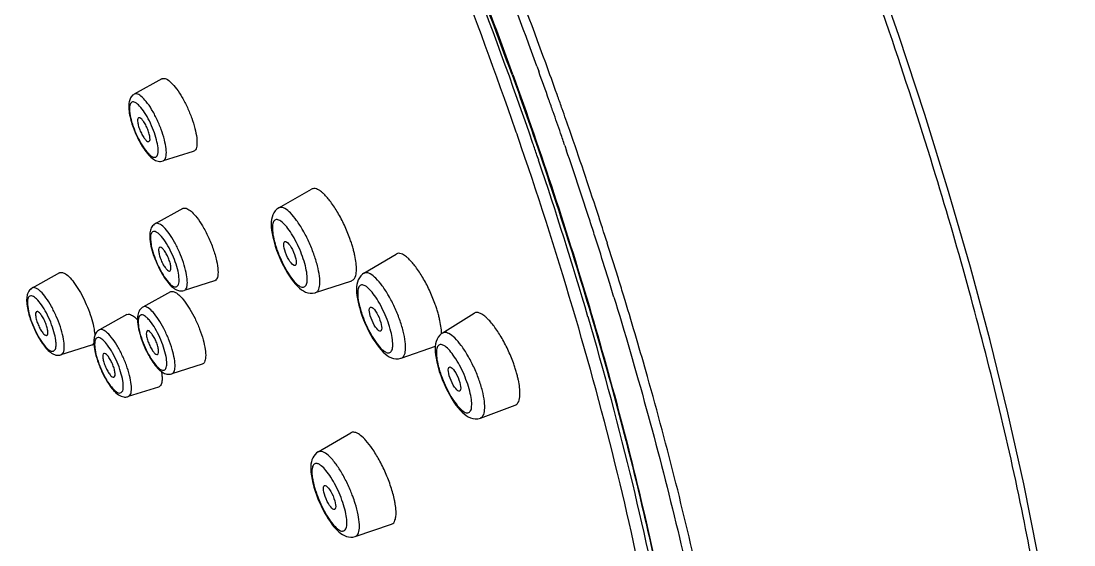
# Model space of a CAD drawing. Extents: x 11295 to 11888, y -24362 to -23942.
# Drawn here: x 11779.65 to 11802.43, y -24120.88 to -24109.53 of the extents above; entities that cross this region are included whole.
import ezdxf

# ---------------------------------------------------------------- set-up
doc = ezdxf.new("R2010")
doc.units = 0
doc.header["$MEASUREMENT"] = 0
doc.layers.get('0').update_dxf_attribs({"linetype": 'CONTINUOUS'})
doc.layers.add('02___PRT_ALL_AXES', color=7, linetype='CONTINUOUS')

msp = doc.modelspace()

# ---------------------------------------------------------------- linework, layer by layer
at = {"color": 7, "linetype": 'Continuous'}
for p, q in [((11790.813, -24110.508), (11790.852, -24110.616)), ((11791.267, -24111.17), (11791.248, -24111.118)), ((11791.418, -24112.227), (11791.456, -24112.338)), ((11790.851, -24112.546), (11790.813, -24112.436)), ((11785.227, -24113.578), (11785.227, -24113.578)), ((11782.452, -24114.259), (11782.464, -24114.367)), ((11787.068, -24114.994), (11787.068, -24114.994)), ((11782.899, -24115.269), (11782.931, -24115.297)), ((11786.024, -24115.413), (11786.025, -24115.412)), ((11792.481, -24115.513), (11792.52, -24115.643)), ((11792.68, -24115.443), (11792.666, -24115.399)), ((11792.721, -24115.58), (11792.68, -24115.443)), ((11792.52, -24115.643), (11792.558, -24115.767)), ((11782.382, -24116.239), (11782.37, -24116.251)), ((11788.767, -24116.289), (11788.767, -24116.289)), ((11780.236, -24116.662), (11780.266, -24116.689)), ((11781.458, -24116.728), (11781.44, -24116.732)), ((11787.878, -24116.831), (11787.879, -24116.831)), ((11781.647, -24117.245), (11781.661, -24117.243)), ((11789.59, -24118.128), (11789.591, -24118.128)), ((11786.08, -24118.86), (11786.08, -24118.86)), ((11787.76, -24120.266), (11787.765, -24120.209)), ((11787.765, -24120.209), (11787.764, -24120.144)), ((11786.883, -24120.693), (11786.883, -24120.693))]:
    msp.add_line(p, q, dxfattribs=at)
for points in [[(11800.994, -24135.057), (11801.341, -24134.397), (11801.674, -24133.67), (11801.966, -24132.788), (11802.194, -24131.745), (11802.345, -24130.601), (11802.423, -24129.386), (11802.433, -24128.097), (11802.381, -24126.754), (11802.273, -24125.377), (11802.113, -24123.97), (11801.902, -24122.525), (11801.646, -24121.049), (11801.346, -24119.55), (11801.003, -24118.015), (11800.618, -24116.45), (11800.192, -24114.859), (11799.72, -24113.225), (11799.204, -24111.552), (11798.643, -24109.846), (11798.03, -24108.088), (11797.362, -24106.276), (11796.641, -24104.422), (11796.034, -24102.934)], [(11785.227, -24113.578), (11785.186, -24113.607), (11785.15, -24113.643), (11785.121, -24113.684), (11785.098, -24113.729), (11785.082, -24113.778), (11785.071, -24113.828), (11785.065, -24113.88), (11785.063, -24113.937), (11785.066, -24113.997), (11785.072, -24114.062), (11785.082, -24114.132)], [(11785.082, -24114.132), (11785.097, -24114.206), (11785.111, -24114.266)], [(11785.111, -24114.265), (11785.126, -24114.32), (11785.152, -24114.406)], [(11785.152, -24114.406), (11785.181, -24114.493), (11785.214, -24114.581), (11785.251, -24114.667), (11785.289, -24114.753), (11785.33, -24114.835), (11785.372, -24114.914), (11785.415, -24114.988), (11785.459, -24115.057), (11785.503, -24115.121), (11785.546, -24115.178), (11785.589, -24115.229), (11785.632, -24115.274), (11785.675, -24115.314), (11785.717, -24115.348), (11785.761, -24115.376), (11785.807, -24115.399), (11785.856, -24115.416), (11785.905, -24115.425), (11785.957, -24115.426), (11786.009, -24115.417), (11786.024, -24115.413)], [(11787.068, -24114.994), (11787.039, -24115.014), (11787.001, -24115.05), (11786.971, -24115.091), (11786.946, -24115.137), (11786.929, -24115.186), (11786.918, -24115.236), (11786.911, -24115.29), (11786.909, -24115.347), (11786.911, -24115.408), (11786.917, -24115.473), (11786.928, -24115.544)], [(11786.928, -24115.544), (11786.943, -24115.619), (11786.957, -24115.681)], [(11786.957, -24115.681), (11786.972, -24115.737), (11786.998, -24115.823)], [(11786.998, -24115.823), (11787.028, -24115.911), (11787.062, -24116), (11787.098, -24116.087), (11787.137, -24116.173), (11787.179, -24116.257), (11787.222, -24116.336), (11787.265, -24116.411), (11787.31, -24116.481), (11787.354, -24116.544), (11787.398, -24116.602), (11787.442, -24116.653), (11787.485, -24116.699), (11787.528, -24116.738), (11787.572, -24116.772), (11787.616, -24116.8), (11787.663, -24116.822), (11787.713, -24116.838), (11787.763, -24116.846), (11787.816, -24116.845), (11787.869, -24116.834), (11787.878, -24116.831)], [(11788.767, -24116.289), (11788.75, -24116.3), (11788.71, -24116.335), (11788.678, -24116.376), (11788.652, -24116.422), (11788.634, -24116.472), (11788.622, -24116.523), (11788.614, -24116.577), (11788.612, -24116.634), (11788.614, -24116.696), (11788.62, -24116.762), (11788.63, -24116.833)], [(11788.63, -24116.833), (11788.645, -24116.91), (11788.66, -24116.974)], [(11788.66, -24116.974), (11788.675, -24117.031), (11788.701, -24117.118)], [(11788.701, -24117.118), (11788.732, -24117.206), (11788.766, -24117.296), (11788.803, -24117.384), (11788.842, -24117.471), (11788.884, -24117.555), (11788.928, -24117.636), (11788.972, -24117.711), (11789.017, -24117.782), (11789.062, -24117.846), (11789.107, -24117.904), (11789.151, -24117.956), (11789.195, -24118.001), (11789.239, -24118.04), (11789.283, -24118.074), (11789.329, -24118.102), (11789.377, -24118.124), (11789.427, -24118.139), (11789.479, -24118.145), (11789.533, -24118.143), (11789.59, -24118.128)], [(11786.08, -24118.86), (11786.046, -24118.884), (11786.012, -24118.916), (11785.984, -24118.953), (11785.961, -24118.993), (11785.944, -24119.036), (11785.932, -24119.08), (11785.924, -24119.126), (11785.92, -24119.175)], [(11785.92, -24119.175), (11785.919, -24119.227), (11785.92, -24119.25)], [(11785.92, -24119.249), (11785.923, -24119.301), (11785.933, -24119.379), (11785.947, -24119.46)], [(11785.947, -24119.46), (11785.966, -24119.542), (11785.988, -24119.625), (11786.015, -24119.709), (11786.044, -24119.792), (11786.075, -24119.875), (11786.109, -24119.955), (11786.145, -24120.033), (11786.182, -24120.108), (11786.219, -24120.18)], [(11786.219, -24120.18), (11786.258, -24120.247), (11786.297, -24120.311), (11786.336, -24120.37), (11786.375, -24120.424), (11786.414, -24120.474), (11786.452, -24120.519), (11786.491, -24120.559), (11786.529, -24120.595), (11786.568, -24120.626), (11786.608, -24120.652), (11786.649, -24120.674), (11786.692, -24120.692), (11786.738, -24120.703), (11786.784, -24120.708), (11786.831, -24120.705), (11786.878, -24120.695), (11786.883, -24120.693)]]:
    msp.add_lwpolyline(points, dxfattribs=at)
for centre, radius, start, end in [((11694.903, -24144.968), 101.016, 19.11191, 23.53279), ((11694.676, -24145.069), 101.525, 18.90238, 23.53485), ((11688.206, -24147.706), 109.141, 19.92671, 22.79378), ((11688.083, -24147.909), 109.529, 20.00574, 22.86651), ((11692.192, -24146.124), 104.285, 19.86066, 22.84346), ((11694.476, -24145.192), 101.84, 19.80382, 22.85633), ((11691.399, -24146.675), 105.991, 19.6012, 19.99204), ((11692.708, -24146.038), 104.34, 19.48421, 19.8452), ((11693.27, -24145.838), 103.743, 19.33046, 19.48401), ((11691.988, -24146.465), 105.366, 19.41965, 19.57094), ((11692.895, -24146.146), 104.404, 19.14922, 19.41996), ((11783.288, -24111.344), 1.297, 186.247, 194.142), ((11783.892, -24111.165), 1.934, 194.287, 198.9016), ((11783.688, -24111.241), 1.71, 194.231, 196.545), ((11693.73, -24145.677), 103.256, 19.05804, 19.33055), ((11783.842, -24111.195), 1.87, 196.5454, 198.7063), ((11784.191, -24111.065), 2.249, 198.8484, 200.9047), ((11784.3, -24111.025), 2.365, 200.8845, 202.8558), ((11700.594, -24142.927), 94.971, 18.8438, 19.07259), ((11696.415, -24144.933), 100.681, 18.08526, 19.15391), ((11694.189, -24145.518), 102.77, 18.90146, 19.05795), ((11706.501, -24140.953), 88.743, 16.35661, 18.8698), ((11700.911, -24142.853), 94.909, 18.69262, 18.85623), ((11695.364, -24145.119), 101.529, 18.00249, 18.83687), ((11706.684, -24140.942), 88.827, 16.35194, 18.64338), ((11696.421, -24144.774), 100.418, 17.80702, 18.0013), ((11700.001, -24143.754), 96.907, 17.66757, 18.08092), ((11696.821, -24144.646), 99.998, 17.60381, 17.80702), ((11787.199, -24113.767), 2.134, 194.2682, 198.0113), ((11783.985, -24115.259), 2.961, 16.2543, 18.17), ((11784.235, -24115.186), 2.701, 14.2291, 16.2534), ((11697.453, -24144.446), 99.335, 17.17075, 17.60406), ((11701.916, -24143.144), 94.896, 17.21407, 17.66768), ((11784.493, -24115.123), 2.435, 12.1276, 14.2689), ((11698.11, -24144.242), 98.647, 16.93181, 17.17052), ((11703.33, -24142.705), 93.416, 16.99597, 17.21344), ((11789.051, -24115.181), 2.14, 194.2684, 198.0171), ((11785.846, -24116.661), 2.94, 16.2655, 18.1921), ((11782.073, -24115.231), 2.345, 199.0867, 206.3022), ((11786.093, -24116.589), 2.683, 14.2291, 16.2646), ((11786.351, -24116.525), 2.416, 12.113, 14.2684), ((11787.545, -24116.315), 1.204, 2.8883, 6.3973), ((11787.719, -24116.306), 1.029, 0.2193, 2.8471), ((11781.889, -24115.323), 2.14, 206.2924, 210.1577), ((11781.588, -24115.496), 1.792, 210.2102, 212.4333), ((11784.042, -24115.874), 1.86, 209.835, 211.2099), ((11790.757, -24116.474), 2.144, 194.2687, 198.0257), ((11787.563, -24117.942), 2.92, 16.2792, 18.2188), ((11787.808, -24117.87), 2.665, 14.2292, 16.2782), ((11788.068, -24117.806), 2.396, 12.095, 14.2679), ((11786.814, -24119.285), 0.87, 182.3759, 185.7864), ((11785.898, -24120.291), 1.874, 9.1867, 11.8579)]:
    msp.add_arc(centre, radius, start, end, dxfattribs=at)
for points, start_tangent, end_tangent in [([(11787.658, -24135.499), (11785.98, -24134.286), (11784.206, -24132.628), (11782.361, -24130.559), (11780.474, -24128.112), (11778.576, -24125.331), (11776.699, -24122.261), (11774.873, -24118.956), (11773.13, -24115.471), (11771.499, -24111.866), (11770.007, -24108.203), (11768.681, -24104.543), (11767.55, -24100.971)], (-0.854985, 0.518653), (-0.281435, 0.95958)), ([(11767.558, -24100.968), (11768.743, -24104.697), (11770.129, -24108.497), (11771.693, -24112.295), (11773.403, -24116.023), (11775.23, -24119.61), (11777.137, -24122.989), (11779.091, -24126.097), (11781.054, -24128.877), (11782.99, -24131.277), (11784.864, -24133.252), (11786.639, -24134.765), (11787.751, -24135.503)], (0.281174, -0.959657), (0.865306, -0.501244)), ([(11767.05, -24101.095), (11767.181, -24101.526), (11768.972, -24106.816), (11771.095, -24112.126), (11773.5, -24117.333), (11776.129, -24122.298), (11778.921, -24126.882), (11780.626, -24129.361)], (0.288697, -0.957421), (0.585894, -0.810388)), ([(11800.908, -24135.104), (11801.057, -24134.821), (11801.223, -24134.504), (11801.404, -24134.132), (11801.589, -24133.693), (11801.771, -24133.159), (11801.943, -24132.507), (11802.096, -24131.711), (11802.218, -24130.741), (11802.295, -24129.547), (11802.303, -24128.121), (11802.225, -24126.463), (11802.03, -24124.477), (11801.728, -24122.39), (11801.334, -24120.257), (11800.787, -24117.79), (11800.166, -24115.373), (11799.439, -24112.859), (11798.505, -24109.955), (11797.321, -24106.64), (11795.882, -24103.004)], (0.462342, 0.886702), (-0.383765, 0.923431)), ([(11790.275, -24110.694), (11790.838, -24112.3), (11792.333, -24117.107), (11793.421, -24121.526), (11794.094, -24125.384), (11794.21, -24126.343)], (0.339307, -0.940676), (0.108082, -0.994142)), ([(11790.293, -24110.689), (11791.989, -24115.861), (11793.321, -24121.029), (11794.136, -24125.713), (11794.21, -24126.343)], (0.338773, -0.940868), (0.1089, -0.994053)), ([(11782.1, -24111.113), (11782.034, -24111.172), (11781.994, -24111.256), (11781.98, -24111.357), (11781.987, -24111.483)], (-0.874251, -0.485474), (0.128102, -0.991761)), ([(11782.753, -24112.103), (11782.683, -24111.88), (11782.588, -24111.653), (11782.476, -24111.443), (11782.358, -24111.272), (11782.246, -24111.156), (11782.151, -24111.106), (11782.101, -24111.115)], (-0.245551, 0.969384), (-0.905405, -0.424549)), ([(11782.582, -24112.104), (11782.518, -24111.902), (11782.428, -24111.694), (11782.323, -24111.51), (11782.215, -24111.371), (11782.119, -24111.294), (11782.046, -24111.288), (11782.004, -24111.355), (11781.999, -24111.486)], (-0.245551, 0.969384), (0.109154, -0.994025)), ([(11781.987, -24111.483), (11782.018, -24111.643)], (0.128102, -0.991761), (0.245551, -0.969384)), ([(11782.195, -24111.628), (11782.179, -24111.645), (11782.173, -24111.702), (11782.188, -24111.787)], (-0.830087, -0.557634), (0.245551, -0.969384)), ([(11782.426, -24111.978), (11782.393, -24111.878), (11782.348, -24111.779), (11782.296, -24111.696), (11782.246, -24111.641), (11782.205, -24111.623), (11782.195, -24111.628)], (-0.245551, 0.969384), (-0.830087, -0.557634)), ([(11782.071, -24111.795), (11782.095, -24111.863), (11782.186, -24112.071), (11782.291, -24112.255), (11782.398, -24112.394), (11782.494, -24112.471), (11782.567, -24112.477), (11782.609, -24112.41), (11782.614, -24112.279), (11782.582, -24112.104)], (0.320439, -0.947269), (-0.245551, 0.969384)), ([(11782.188, -24111.787), (11782.22, -24111.887), (11782.266, -24111.985), (11782.318, -24112.069), (11782.368, -24112.123), (11782.409, -24112.142), (11782.414, -24112.14)], (0.245551, -0.969384), (0.904966, 0.425484)), ([(11782.12, -24111.943), (11782.188, -24112.09), (11782.264, -24112.228)], (0.38844, -0.921474), (0.519295, -0.854595)), ([(11782.414, -24112.14), (11782.434, -24112.12), (11782.44, -24112.063), (11782.426, -24111.978)], (0.904966, 0.425484), (-0.245551, 0.969384)), ([(11782.723, -24112.559), (11782.754, -24112.541), (11782.79, -24112.451), (11782.79, -24112.3), (11782.753, -24112.103)], (0.954388, 0.298569), (-0.245551, 0.969384)), ([(11782.264, -24112.228), (11782.304, -24112.29), (11782.414, -24112.432), (11782.514, -24112.52), (11782.617, -24112.566), (11782.723, -24112.561)], (0.519295, -0.854595), (0.953492, 0.301419)), ([(11786.154, -24113.232), (11786.067, -24113.177), (11785.961, -24113.161), (11785.937, -24113.172)], (-0.776383, 0.630262), (-0.847492, -0.530809)), ([(11786.799, -24114.336), (11786.765, -24114.24), (11786.646, -24113.951), (11786.503, -24113.678), (11786.351, -24113.446), (11786.2, -24113.273), (11786.154, -24113.232)], (-0.311581, 0.950219), (-0.776383, 0.630262)), ([(11786.064, -24114.83), (11785.985, -24114.574), (11785.878, -24114.311), (11785.751, -24114.062), (11785.614, -24113.849), (11785.479, -24113.687), (11785.357, -24113.591), (11785.257, -24113.567), (11785.228, -24113.579)], (-0.245517, 0.969392), (-0.850462, -0.526036)), ([(11782.555, -24113.919), (11782.481, -24113.988), (11782.443, -24114.088)], (-0.874251, -0.485474), (-0.196735, -0.980457)), ([(11783.248, -24115.162), (11783.224, -24114.978), (11783.164, -24114.762), (11783.077, -24114.534), (11782.969, -24114.316), (11782.852, -24114.129), (11782.737, -24113.993), (11782.635, -24113.921), (11782.556, -24113.918), (11782.555, -24113.919)], (-0.040715, 0.999171), (-0.882919, -0.469525)), ([(11785.803, -24114.833), (11785.741, -24114.631), (11785.657, -24114.423), (11785.557, -24114.226), (11785.45, -24114.056), (11785.344, -24113.927), (11785.248, -24113.85), (11785.17, -24113.831), (11785.116, -24113.872), (11785.09, -24113.968), (11785.096, -24114.113)], (-0.245491, 0.969399), (0.118, -0.993014)), ([(11782.443, -24114.088), (11782.435, -24114.212)], (-0.196735, -0.980457), (0.040715, -0.999171)), ([(11782.435, -24114.212), (11782.462, -24114.403)], (0.040715, -0.999171), (0.21843, -0.975853)), ([(11782.591, -24114.109), (11782.513, -24114.089), (11782.464, -24114.142), (11782.452, -24114.259)], (-0.857799, 0.513985), (0.040715, -0.999171)), ([(11783.071, -24115.117), (11783.047, -24114.95), (11782.988, -24114.748), (11782.902, -24114.54), (11782.798, -24114.349), (11782.69, -24114.199), (11782.591, -24114.109)], (-0.040715, 0.999171), (-0.857799, 0.513985)), ([(11785.096, -24114.113), (11785.13, -24114.293)], (0.118, -0.993014), (0.245463, -0.969406)), ([(11782.462, -24114.403), (11782.52, -24114.605), (11782.544, -24114.673)], (0.21843, -0.975853), (0.355989, -0.93449)), ([(11782.464, -24114.367), (11782.476, -24114.426), (11782.535, -24114.628), (11782.621, -24114.837), (11782.724, -24115.028), (11782.832, -24115.177), (11782.931, -24115.267), (11783.01, -24115.287), (11783.058, -24115.234), (11783.071, -24115.117)], (0.171216, -0.985234), (-0.040715, 0.999171)), ([(11782.649, -24114.434), (11782.635, -24114.448), (11782.628, -24114.503)], (-0.848835, -0.528658), (0.040715, -0.999171)), ([(11782.895, -24114.873), (11782.882, -24114.79), (11782.85, -24114.691), (11782.806, -24114.591), (11782.754, -24114.507), (11782.703, -24114.45), (11782.662, -24114.429), (11782.649, -24114.434)], (-0.040715, 0.999171), (-0.848835, -0.528658)), ([(11785.169, -24114.427), (11785.192, -24114.495), (11785.277, -24114.704), (11785.377, -24114.901), (11785.484, -24115.071), (11785.59, -24115.199), (11785.686, -24115.276), (11785.764, -24115.295), (11785.818, -24115.254), (11785.843, -24115.158), (11785.838, -24115.013), (11785.803, -24114.833)], (0.308256, -0.951303), (-0.245462, 0.969406)), ([(11782.628, -24114.503), (11782.641, -24114.587), (11782.672, -24114.686), (11782.717, -24114.785), (11782.769, -24114.87), (11782.819, -24114.927), (11782.861, -24114.947), (11782.869, -24114.945)], (0.040715, -0.999171), (0.91214, 0.409878)), ([(11786.908, -24114.915), (11786.901, -24114.775), (11786.874, -24114.611)], (0.016226, 0.999868), (-0.209143, 0.977885)), ([(11787.991, -24114.638), (11787.903, -24114.582), (11787.795, -24114.564), (11787.767, -24114.577)], (-0.77637, 0.630277), (-0.839579, -0.543238)), ([(11788.639, -24115.743), (11788.605, -24115.647), (11788.486, -24115.358), (11788.343, -24115.085), (11788.19, -24114.853), (11788.038, -24114.68), (11787.991, -24114.638)], (-0.311947, 0.950099), (-0.77637, 0.630277)), ([(11782.544, -24114.673), (11782.601, -24114.808), (11782.7, -24115)], (0.355989, -0.93449), (0.501221, -0.865319)), ([(11782.869, -24114.945), (11782.887, -24114.929), (11782.895, -24114.873)], (0.91214, 0.409878), (-0.040715, 0.999171)), ([(11786.024, -24115.412), (11786.08, -24115.364), (11786.114, -24115.242), (11786.108, -24115.059), (11786.064, -24114.83)], (0.92771, 0.373301), (-0.245492, 0.969399)), ([(11782.7, -24115), (11782.804, -24115.159), (11782.899, -24115.269)], (0.501221, -0.865319), (0.720118, -0.693851)), ([(11786.806, -24115.153), (11786.865, -24115.107), (11786.905, -24114.975), (11786.908, -24114.915)], (0.927981, 0.372628), (0.016226, 0.999868)), ([(11787.92, -24116.246), (11787.841, -24115.989), (11787.732, -24115.726), (11787.604, -24115.477), (11787.465, -24115.263), (11787.328, -24115.101), (11787.203, -24115.005), (11787.101, -24114.982), (11787.069, -24114.996)], (-0.245521, 0.969391), (-0.843621, -0.536939)), ([(11779.892, -24115.312), (11779.82, -24115.379), (11779.804, -24115.408)], (-0.874251, -0.485474), (-0.433629, -0.901091)), ([(11780.074, -24115.386), (11779.972, -24115.314), (11779.893, -24115.311), (11779.892, -24115.312)], (-0.720403, 0.693556), (-0.882625, -0.470078)), ([(11782.931, -24115.297), (11782.989, -24115.338), (11783.082, -24115.373), (11783.178, -24115.367)], (0.768155, -0.640264), (0.953492, 0.301419)), ([(11783.178, -24115.366), (11783.189, -24115.362), (11783.236, -24115.294), (11783.248, -24115.162)], (0.966077, 0.258255), (-0.040715, 0.999171)), ([(11787.653, -24116.251), (11787.591, -24116.049), (11787.506, -24115.84), (11787.406, -24115.642), (11787.298, -24115.471), (11787.192, -24115.342), (11787.095, -24115.264), (11787.016, -24115.245), (11786.962, -24115.285), (11786.936, -24115.383), (11786.941, -24115.528)], (-0.245494, 0.969398), (0.117786, -0.993039)), ([(11779.804, -24115.408), (11779.782, -24115.473), (11779.771, -24115.59), (11779.788, -24115.739), (11779.835, -24115.93), (11779.857, -24115.998)], (-0.433629, -0.901091), (0.325711, -0.94547)), ([(11779.986, -24115.549), (11779.895, -24115.486), (11779.827, -24115.494), (11779.792, -24115.573), (11779.794, -24115.714), (11779.833, -24115.9), (11779.904, -24116.108), (11779.999, -24116.312), (11780.106, -24116.489)], (-0.720403, 0.693556), (0.572927, -0.819606)), ([(11780.408, -24116.501), (11780.402, -24116.448), (11780.363, -24116.263), (11780.292, -24116.055), (11780.198, -24115.851), (11780.091, -24115.674), (11779.986, -24115.549)], (-0.058643, 0.998279), (-0.720403, 0.693556)), ([(11780.515, -24116.76), (11780.526, -24116.755), (11780.574, -24116.687), (11780.585, -24116.555), (11780.561, -24116.371), (11780.501, -24116.155), (11780.414, -24115.927), (11780.306, -24115.709), (11780.189, -24115.523), (11780.074, -24115.386)], (0.96576, 0.259438), (-0.720403, 0.693556)), ([(11786.941, -24115.528), (11786.976, -24115.709)], (0.117786, -0.993039), (0.245463, -0.969406)), ([(11793.942, -24137.381), (11794.454, -24136.623), (11795.096, -24134.901), (11795.415, -24132.953), (11795.499, -24130.445), (11795.189, -24126.554), (11794.368, -24121.868), (11793.205, -24117.232), (11792.721, -24115.58)], (0.647709, 0.761888), (-0.290353, 0.95692)), ([(11782.288, -24115.724), (11782.255, -24115.747), (11782.227, -24115.777), (11782.204, -24115.812)], (-0.874251, -0.485474), (-0.465483, -0.885057)), ([(11782.368, -24115.725), (11782.312, -24115.716), (11782.289, -24115.726)], (-0.91401, 0.405691), (-0.863038, -0.505139)), ([(11782.982, -24117.018), (11782.969, -24116.849), (11782.921, -24116.642), (11782.842, -24116.415), (11782.74, -24116.191), (11782.624, -24115.992), (11782.507, -24115.838), (11782.4, -24115.743), (11782.368, -24115.725)], (0.035782, 0.99936), (-0.91401, 0.405691)), ([(11792.558, -24115.767), (11793.896, -24120.714), (11794.808, -24125.3), (11795.241, -24129.367), (11795.2, -24132.794), (11794.701, -24135.483), (11793.749, -24137.341)], (0.288644, -0.957436), (-0.630957, -0.775817)), ([(11779.986, -24115.827), (11779.976, -24115.834), (11779.965, -24115.882), (11779.974, -24115.961), (11780.002, -24116.058), (11780.044, -24116.159), (11780.095, -24116.248), (11780.147, -24116.311)], (-0.903255, -0.429105), (0.720403, -0.693556)), ([(11780.05, -24115.852), (11780.006, -24115.823), (11779.986, -24115.827)], (-0.720403, 0.693556), (-0.903255, -0.429105)), ([(11780.206, -24116.337), (11780.221, -24116.329), (11780.232, -24116.28), (11780.223, -24116.201), (11780.195, -24116.104), (11780.152, -24116.004), (11780.101, -24115.915), (11780.05, -24115.852)], (0.948432, 0.31698), (-0.720403, 0.693556)), ([(11782.204, -24115.812), (11782.17, -24115.934), (11782.175, -24116.092)], (-0.465483, -0.885057), (0.127656, -0.991819)), ([(11782.205, -24115.93), (11782.185, -24116.034), (11782.201, -24116.195), (11782.254, -24116.392), (11782.336, -24116.602), (11782.436, -24116.798), (11782.545, -24116.957), (11782.646, -24117.06), (11782.73, -24117.094), (11782.784, -24117.057)], (-0.465483, -0.885057), (0.465483, 0.885057)), ([(11782.239, -24115.899), (11782.205, -24115.93)], (-0.901752, -0.432253), (-0.465483, -0.885057)), ([(11782.375, -24115.954), (11782.343, -24115.927), (11782.259, -24115.893), (11782.239, -24115.899)], (-0.737094, 0.67579), (-0.901752, -0.432253)), ([(11782.784, -24117.057), (11782.804, -24116.953), (11782.788, -24116.792), (11782.735, -24116.595), (11782.654, -24116.385), (11782.553, -24116.189), (11782.445, -24116.03), (11782.375, -24115.954)], (0.465483, 0.885057), (-0.737094, 0.67579)), ([(11787.015, -24115.843), (11787.038, -24115.912), (11787.123, -24116.121), (11787.224, -24116.319), (11787.332, -24116.49), (11787.438, -24116.619), (11787.535, -24116.696), (11787.613, -24116.715), (11787.668, -24116.674), (11787.693, -24116.577), (11787.688, -24116.432), (11787.653, -24116.251)], (0.30835, -0.951273), (-0.24546, 0.969407)), ([(11788.741, -24116.181), (11788.714, -24116.018)], (-0.110268, 0.993902), (-0.208904, 0.977936)), ([(11789.684, -24115.921), (11789.595, -24115.865), (11789.485, -24115.846), (11789.454, -24115.861)], (-0.777318, 0.629108), (-0.831667, -0.555274)), ([(11790.336, -24117.029), (11790.303, -24116.933), (11790.183, -24116.644), (11790.039, -24116.371), (11789.885, -24116.138), (11789.732, -24115.964), (11789.684, -24115.921)], (-0.312388, 0.949955), (-0.777318, 0.629108)), ([(11793.761, -24125.782), (11793.33, -24122.934), (11792.612, -24119.551), (11791.652, -24115.962)], (-0.117797, 0.993038), (-0.281174, 0.959657)), ([(11794.073, -24126.088), (11793.608, -24122.954), (11792.885, -24119.548), (11791.919, -24115.934)], (-0.111197, 0.993798), (-0.281174, 0.959657)), ([(11781.346, -24116.217), (11781.269, -24116.293)], (-0.874251, -0.485474), (-0.519296, -0.854594)), ([(11781.397, -24116.21), (11781.347, -24116.219)], (-0.985521, 0.169555), (-0.891698, -0.45263)), ([(11781.492, -24116.26), (11781.397, -24116.21)], (-0.777323, 0.629102), (-0.985521, 0.169555)), ([(11781.969, -24117.663), (11782, -24117.645), (11782.036, -24117.555), (11782.036, -24117.404), (11781.999, -24117.207), (11781.929, -24116.984), (11781.834, -24116.757), (11781.722, -24116.547), (11781.604, -24116.376), (11781.492, -24116.26)], (0.9476, 0.319458), (-0.777323, 0.629102)), ([(11782.175, -24116.092), (11782.218, -24116.298), (11782.293, -24116.518), (11782.392, -24116.732), (11782.429, -24116.799)], (0.127656, -0.991819), (0.497637, -0.867385)), ([(11782.37, -24116.251), (11782.361, -24116.304), (11782.373, -24116.386), (11782.403, -24116.484), (11782.447, -24116.584), (11782.498, -24116.67), (11782.549, -24116.729), (11782.592, -24116.753), (11782.602, -24116.75)], (-0.465483, -0.885057), (0.941309, 0.337547)), ([(11782.62, -24116.736), (11782.628, -24116.683), (11782.617, -24116.601), (11782.586, -24116.503), (11782.542, -24116.403), (11782.491, -24116.317), (11782.44, -24116.258), (11782.397, -24116.235), (11782.382, -24116.239)], (0.465483, 0.885057), (-0.888549, -0.458781)), ([(11787.878, -24116.83), (11787.935, -24116.783), (11787.969, -24116.66), (11787.964, -24116.476), (11787.92, -24116.246)], (0.922886, 0.385074), (-0.245497, 0.969397)), ([(11780.075, -24116.457), (11780.113, -24116.514), (11780.236, -24116.662)], (0.536632, -0.843817), (0.720403, -0.693556)), ([(11780.106, -24116.489), (11780.21, -24116.614)], (0.572927, -0.819606), (0.720403, -0.693556)), ([(11780.147, -24116.311), (11780.191, -24116.339), (11780.206, -24116.337)], (0.720403, -0.693556), (0.948432, 0.31698)), ([(11781.24, -24116.362), (11781.232, -24116.4), (11781.228, -24116.537)], (-0.263862, -0.96456), (0.075388, -0.997154)), ([(11781.269, -24116.293), (11781.24, -24116.362)], (-0.519296, -0.854594), (-0.263862, -0.96456)), ([(11781.333, -24116.387), (11781.272, -24116.409), (11781.244, -24116.502), (11781.253, -24116.653), (11781.299, -24116.845), (11781.376, -24117.054), (11781.474, -24117.255), (11781.581, -24117.423), (11781.686, -24117.538), (11781.772, -24117.586)], (-0.985521, 0.169555), (0.985521, -0.169555)), ([(11781.858, -24117.509), (11781.861, -24117.471), (11781.852, -24117.32), (11781.806, -24117.128), (11781.73, -24116.919), (11781.631, -24116.718), (11781.524, -24116.55), (11781.419, -24116.434), (11781.333, -24116.387)], (0.165204, 0.986259), (-0.985521, 0.169555)), ([(11789.634, -24117.541), (11789.555, -24117.283), (11789.445, -24117.019), (11789.314, -24116.77), (11789.174, -24116.556), (11789.034, -24116.394), (11788.906, -24116.298), (11788.802, -24116.276), (11788.768, -24116.29)], (-0.245524, 0.96939), (-0.837264, -0.546799)), ([(11780.21, -24116.614), (11780.301, -24116.677), (11780.369, -24116.669), (11780.405, -24116.589)], (0.720403, -0.693556), (0.138282, 0.990393)), ([(11780.266, -24116.689), (11780.326, -24116.732), (11780.388, -24116.759)], (0.765169, -0.64383), (0.956426, -0.291974)), ([(11780.405, -24116.589), (11780.408, -24116.501)], (0.138282, 0.990393), (-0.058643, 0.998279)), ([(11781.228, -24116.537), (11781.257, -24116.718), (11781.325, -24116.942), (11781.421, -24117.168), (11781.497, -24117.31)], (0.075388, -0.997154), (0.507692, -0.861538)), ([(11789.361, -24117.549), (11789.298, -24117.346), (11789.214, -24117.136), (11789.113, -24116.937), (11789.004, -24116.765), (11788.897, -24116.635), (11788.8, -24116.556), (11788.72, -24116.537), (11788.665, -24116.577), (11788.639, -24116.675), (11788.644, -24116.821)], (-0.245496, 0.969398), (0.11748, -0.993075)), ([(11780.388, -24116.759), (11780.42, -24116.766), (11780.515, -24116.76)], (0.956426, -0.291974), (0.953492, 0.301419)), ([(11781.44, -24116.732), (11781.429, -24116.741), (11781.419, -24116.792), (11781.429, -24116.872), (11781.458, -24116.97), (11781.502, -24117.07), (11781.553, -24117.158), (11781.604, -24117.219), (11781.647, -24117.245)], (-0.862551, -0.50597), (0.985521, -0.169555)), ([(11781.661, -24117.243), (11781.676, -24117.231), (11781.686, -24117.181), (11781.676, -24117.1), (11781.647, -24117.003), (11781.603, -24116.902), (11781.552, -24116.815), (11781.501, -24116.754), (11781.458, -24116.728)], (0.926479, 0.376347), (-0.985521, 0.169555)), ([(11782.451, -24116.837), (11782.505, -24116.92), (11782.61, -24117.052)], (0.518306, -0.855195), (0.689143, -0.724625)), ([(11782.602, -24116.75), (11782.62, -24116.736)], (0.941309, 0.337547), (0.465483, 0.885057)), ([(11788.644, -24116.821), (11788.679, -24117.002)], (0.11748, -0.993075), (0.245462, -0.969406)), ([(11782.61, -24117.052), (11782.708, -24117.135), (11782.808, -24117.177)], (0.689143, -0.724625), (0.981348, -0.192237)), ([(11782.808, -24117.177), (11782.911, -24117.172)], (0.981348, -0.192237), (0.953492, 0.301419)), ([(11782.911, -24117.171), (11782.958, -24117.13)], (0.932027, 0.36239), (0.465483, 0.885057)), ([(11782.958, -24117.13), (11782.982, -24117.018)], (0.465483, 0.885057), (0.035782, 0.99936)), ([(11788.718, -24117.137), (11788.742, -24117.206), (11788.827, -24117.416), (11788.928, -24117.616), (11789.037, -24117.787), (11789.144, -24117.917), (11789.241, -24117.995), (11789.321, -24118.014), (11789.375, -24117.973), (11789.401, -24117.875), (11789.396, -24117.729), (11789.361, -24117.549)], (0.308488, -0.951228), (-0.245458, 0.969407)), ([(11781.497, -24117.31), (11781.537, -24117.374), (11781.616, -24117.485)], (0.507692, -0.861538), (0.625622, -0.780126)), ([(11790.445, -24117.608), (11790.438, -24117.467), (11790.411, -24117.304)], (0.01853, 0.999828), (-0.208604, 0.978)), ([(11781.616, -24117.485), (11781.654, -24117.53), (11781.761, -24117.625), (11781.872, -24117.671)], (0.625622, -0.780126), (0.985521, -0.169555)), ([(11781.772, -24117.586), (11781.816, -24117.577)], (0.985521, -0.169555), (0.869561, 0.493826)), ([(11781.816, -24117.577), (11781.833, -24117.564), (11781.858, -24117.509)], (0.869561, 0.493826), (0.165204, 0.986259)), ([(11789.59, -24118.127), (11789.646, -24118.08), (11789.682, -24117.956), (11789.678, -24117.771), (11789.634, -24117.541)], (0.917805, 0.397032), (-0.245501, 0.969396)), ([(11790.343, -24117.849), (11790.402, -24117.802), (11790.442, -24117.668), (11790.445, -24117.608)], (0.917495, 0.397746), (0.01853, 0.999828)), ([(11781.872, -24117.671), (11781.905, -24117.674), (11781.938, -24117.672), (11781.969, -24117.665)], (0.985521, -0.169555), (0.953492, 0.301419)), ([(11786.997, -24118.504), (11786.896, -24118.445), (11786.812, -24118.437), (11786.787, -24118.448)], (-0.783826, 0.620981), (-0.852914, -0.522052)), ([(11787.732, -24119.906), (11787.654, -24119.618), (11787.537, -24119.315), (11787.397, -24119.031), (11787.249, -24118.79), (11787.114, -24118.616), (11786.997, -24118.504)], (-0.204281, 0.978912), (-0.783826, 0.620981)), ([(11786.828, -24119.823), (11786.785, -24119.715), (11786.666, -24119.457), (11786.532, -24119.225), (11786.395, -24119.037), (11786.265, -24118.909), (11786.154, -24118.851), (11786.081, -24118.861)], (-0.34962, 0.936892), (-0.894967, -0.446132)), ([(11786.087, -24119.121), (11786.059, -24119.114), (11785.993, -24119.127), (11785.954, -24119.198), (11785.945, -24119.321)], (-0.926181, 0.37708), (0.040545, -0.999178)), ([(11786.7, -24120.368), (11786.679, -24120.203), (11786.629, -24120.009), (11786.554, -24119.801), (11786.461, -24119.596), (11786.356, -24119.412), (11786.248, -24119.262), (11786.147, -24119.16), (11786.087, -24119.121)], (-0.0406, 0.999175), (-0.926181, 0.37708)), ([(11785.949, -24119.372), (11785.966, -24119.485), (11786.016, -24119.68), (11786.091, -24119.889), (11786.185, -24120.093), (11786.29, -24120.278), (11786.397, -24120.427), (11786.499, -24120.529), (11786.586, -24120.575), (11786.652, -24120.562), (11786.691, -24120.491), (11786.7, -24120.368)], (0.09996, -0.994991), (-0.040543, 0.999178)), ([(11786.972, -24120.433), (11786.945, -24120.223), (11786.881, -24119.977), (11786.828, -24119.823)], (-0.040652, 0.999173), (-0.34962, 0.936892)), ([(11787.764, -24120.144), (11787.748, -24119.992)], (-0.040715, 0.999171), (-0.158425, 0.987371)), ([(11787.666, -24120.425), (11787.693, -24120.413), (11787.75, -24120.315), (11787.76, -24120.266)], (0.959804, 0.28067), (0.138463, 0.990368)), ([(11786.882, -24120.691), (11786.909, -24120.678), (11786.96, -24120.589), (11786.972, -24120.433)], (0.958173, 0.28619), (-0.040609, 0.999175))]:
    msp.add_spline(points, degree=3, dxfattribs=dict(at, start_tangent=start_tangent, end_tangent=end_tangent))
at = {"layer": '02___PRT_ALL_AXES', "color": 7, "linetype": 'Continuous'}
for p, q in [((11782.695, -24110.783), (11782.1, -24111.113)), ((11783.378, -24112.354), (11782.723, -24112.561)), ((11785.227, -24113.578), (11785.936, -24113.171)), ((11783.149, -24113.589), (11782.555, -24113.919)), ((11787.068, -24114.994), (11787.766, -24114.576)), ((11780.486, -24114.982), (11779.892, -24115.312)), ((11783.834, -24115.159), (11783.178, -24115.367)), ((11786.025, -24115.412), (11786.807, -24115.154)), ((11782.881, -24115.395), (11782.288, -24115.724)), ((11783.011, -24115.419), (11783.044, -24115.442)), ((11781.939, -24115.888), (11781.346, -24116.217)), ((11782.121, -24115.953), (11782.156, -24115.986)), ((11788.766, -24116.289), (11789.453, -24115.859)), ((11781.172, -24116.552), (11780.515, -24116.76)), ((11787.879, -24116.831), (11788.615, -24116.574)), ((11783.569, -24116.964), (11782.911, -24117.172)), ((11782.627, -24117.457), (11781.969, -24117.665)), ((11789.591, -24118.128), (11790.344, -24117.851)), ((11786.08, -24118.86), (11786.787, -24118.447)), ((11786.883, -24120.693), (11787.666, -24120.427))]:
    msp.add_line(p, q, dxfattribs=at)
msp.add_arc((11781.575, -24116.553), 0.811, 42.979, 44.2804, dxfattribs=at)
for centre, major_axis, ratio in [((11785.47, -24114.565), (-0.111, 0.258), 0.291463), ((11787.321, -24115.985), (-0.112, 0.259), 0.291704), ((11789.03, -24117.284), (-0.112, 0.26), 0.292138), ((11786.326, -24119.849), (-0.111, 0.258), 0.291382)]:
    msp.add_ellipse(centre, major_axis=major_axis, ratio=ratio, dxfattribs=at)
for points, start_tangent, end_tangent in [([(11782.696, -24110.783), (11782.709, -24110.777), (11782.789, -24110.785), (11782.895, -24110.861), (11783.016, -24111), (11783.136, -24111.184), (11783.249, -24111.401), (11783.344, -24111.631), (11783.413, -24111.855)], (0.855463, 0.517863), (0.245551, -0.969384)), ([(11783.413, -24111.855), (11783.451, -24112.056), (11783.455, -24112.215), (11783.423, -24112.319), (11783.377, -24112.353)], (0.245551, -0.969384), (-0.931816, -0.362932)), ([(11783.149, -24113.59), (11783.183, -24113.58), (11783.259, -24113.601), (11783.35, -24113.669), (11783.455, -24113.788), (11783.576, -24113.968), (11783.7, -24114.203), (11783.807, -24114.465), (11783.882, -24114.722), (11783.912, -24114.936)], (0.87797, 0.478716), (0.040715, -0.999171)), ([(11780.486, -24114.983), (11780.505, -24114.975), (11780.583, -24114.989), (11780.682, -24115.063)], (0.853277, 0.521457), (0.720403, -0.693556)), ([(11780.682, -24115.063), (11780.795, -24115.194), (11780.908, -24115.364), (11781.014, -24115.563), (11781.108, -24115.778), (11781.182, -24115.996), (11781.23, -24116.2), (11781.246, -24116.345)], (0.720403, -0.693556), (0.040192, -0.999192)), ([(11783.912, -24114.936), (11783.898, -24115.081), (11783.844, -24115.155), (11783.834, -24115.159)], (0.040715, -0.999171), (-0.963332, -0.26831)), ([(11782.882, -24115.395), (11782.9, -24115.388), (11782.98, -24115.401), (11783.011, -24115.419)], (0.861627, 0.507543), (0.843416, -0.537262)), ([(11783.044, -24115.442), (11783.078, -24115.473), (11783.188, -24115.596), (11783.303, -24115.768), (11783.415, -24115.976), (11783.515, -24116.207), (11783.591, -24116.436), (11783.635, -24116.642), (11783.645, -24116.807)], (0.776672, -0.629906), (-0.053116, -0.998588)), ([(11781.94, -24115.888), (11781.994, -24115.88)], (0.8934, 0.449262), (0.985521, -0.169555)), ([(11781.994, -24115.88), (11782.087, -24115.925), (11782.121, -24115.953)], (0.985521, -0.169555), (0.748894, -0.662689)), ([(11781.226, -24116.496), (11781.174, -24116.552), (11781.172, -24116.552)], (-0.43102, -0.902342), (-0.948628, -0.316394)), ([(11783.619, -24116.918), (11783.568, -24116.964)], (-0.465483, -0.885057), (-0.936252, -0.351329)), ([(11783.645, -24116.807), (11783.619, -24116.918)], (-0.053116, -0.998588), (-0.465483, -0.885057)), ([(11782.69, -24117.121), (11782.7, -24117.211), (11782.703, -24117.265)], (0.156083, -0.987744), (0.005812, -0.999983)), ([(11782.703, -24117.265), (11782.695, -24117.355), (11782.656, -24117.44), (11782.626, -24117.456)], (0.005812, -0.999983), (-0.951661, -0.307152))]:
    msp.add_spline(points, degree=3, dxfattribs=dict(at, start_tangent=start_tangent, end_tangent=end_tangent))

doc.saveas('drawing.dxf')
